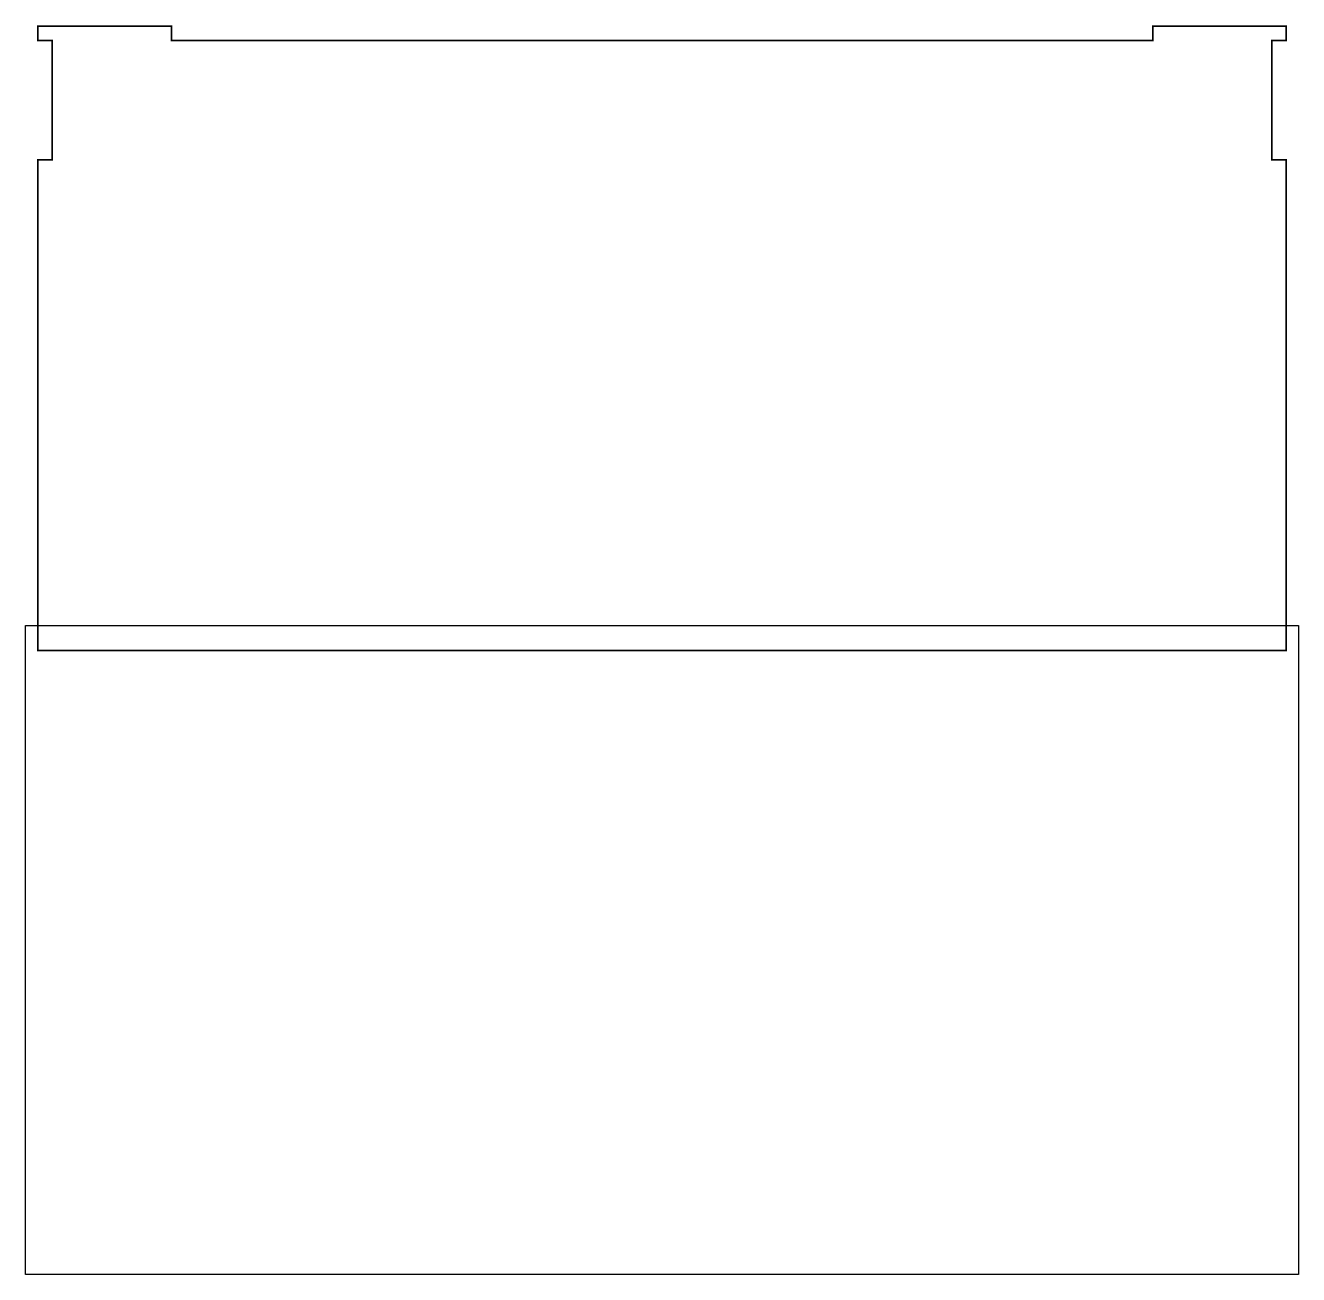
# Model space of a CAD drawing. Extents: x 0 to 758, y 0 to 743.
import ezdxf

# ---------------------------------------------------------------- set-up
doc = ezdxf.new("R2010")
doc.units = 0
doc.layers.get('0').update_dxf_attribs({"linetype": 'CONTINUOUS'})

msp = doc.modelspace()

# ---------------------------------------------------------------- linework, layer by layer
at = {"color": 7, "const_width": 0.992}
msp.add_lwpolyline([(7.43, 371.4), (750.1, 371.4), (750.1, 663.36), (741.6, 663.36), (741.6, 734.23), (750.1, 734.23), (750.1, 742.73), (670.73, 742.73), (670.73, 734.23), (86.8, 734.23), (86.8, 742.73), (7.43, 742.73), (7.43, 734.23), (15.93, 734.23), (15.93, 663.36), (7.43, 663.36), (7.43, 371.4)], dxfattribs=at)
at = {"color": 7}
msp.add_lwpolyline([(0, 386.25), (757.5, 386.25), (757.5, 0), (0, 0), (0, 386.25)], dxfattribs=at)

doc.saveas('drawing.dxf')
